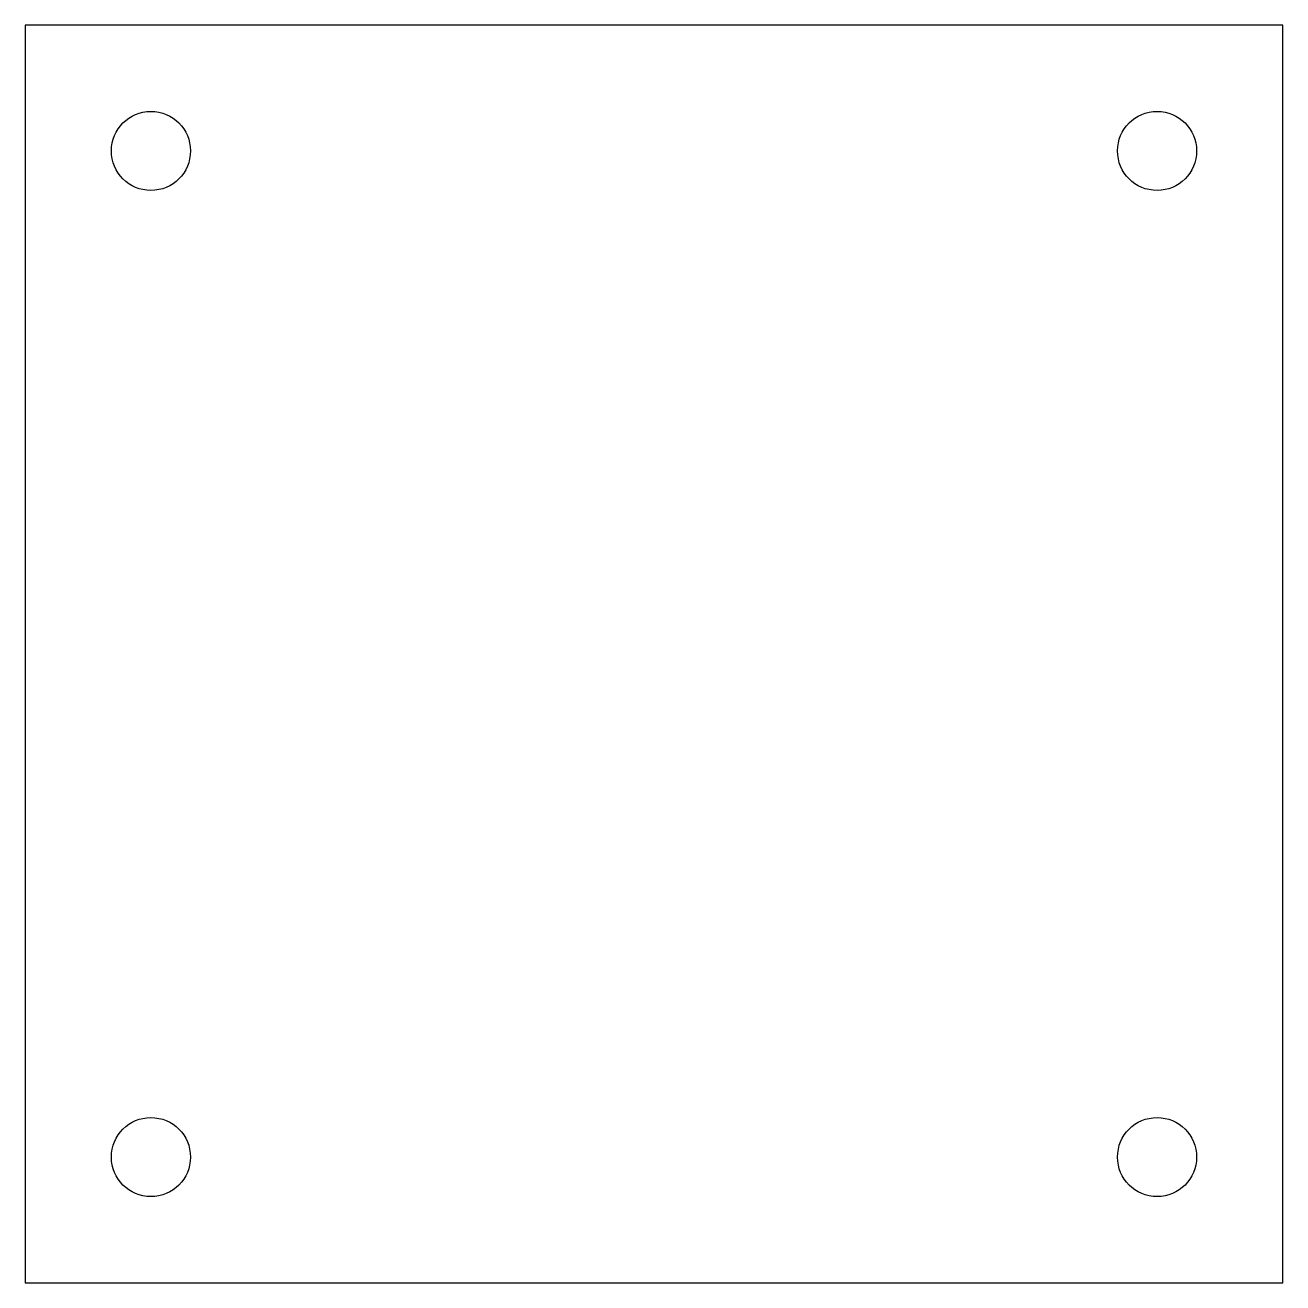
# Model space of a CAD drawing. Header units: millimetres. Extents: x 825 to 1175, y -1175 to -825.
import ezdxf

# ---------------------------------------------------------------- set-up
doc = ezdxf.new("R2010")
doc.units = ezdxf.units.MM

msp = doc.modelspace()

# ---------------------------------------------------------------- linework, layer by layer
at = {"color": 7, "linetype": 'Continuous', "lineweight": 25}
for centre in [(860, -860), (1140, -860), (860, -1140), (1140, -1140)]:
    msp.add_circle(centre, 11, dxfattribs=at)
at = {"layer": 'OuterContour'}
msp.add_lwpolyline([(1175, -1175), (1175, -825), (825, -825), (825, -1175)], close=True, dxfattribs=at)

doc.saveas('drawing.dxf')
